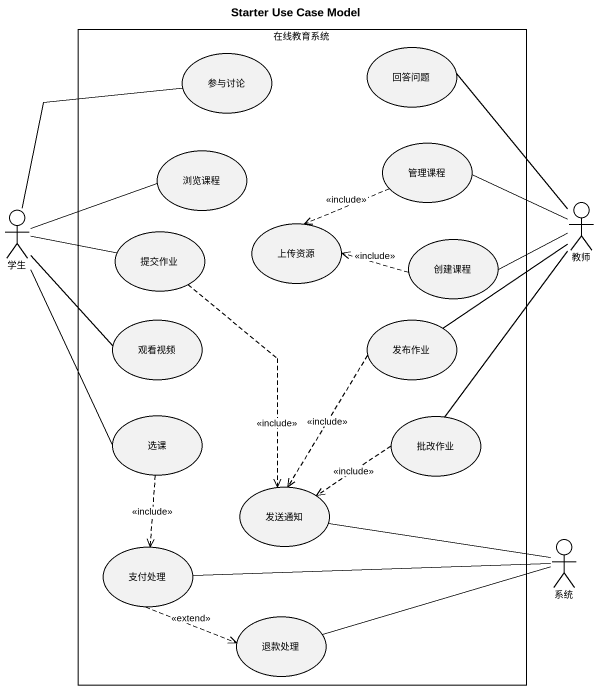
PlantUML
@startuml
title Starter Use Case Model
rectangle 在线教育系统 {
  usecase 参与讨论
  usecase 回答问题
  usecase 浏览课程
  usecase 管理课程
  usecase 提交作业
  usecase 上传资源
  usecase 创建课程
  usecase 观看视频
  usecase 发布作业
  usecase 选课
  usecase 批改作业
  usecase 发送通知
  usecase 支付处理
  usecase 退款处理
}
actor 学生
actor 教师
actor 系统
管理课程 ..> 上传资源 : <<include>>
学生 -up- 参与讨论
学生 -right- 浏览课程
学生 -right- 提交作业
学生 -- 观看视频
学生 -- 选课
教师 -up- 回答问题
教师 -left- 管理课程
教师 -left- 创建课程
教师 -- 发布作业
教师 -- 批改作业
提交作业 ..> 发送通知 : <<include>>
创建课程 .left.> 上传资源 : <<include>>
发布作业 ..> 发送通知 : <<include>>
选课 ..> 支付处理 : <<include>>
批改作业 .left.> 发送通知 : <<include>>
支付处理 .right.> 退款处理 : <<extend>>
系统 -left- 发送通知
系统 -left- 支付处理
系统 -left- 退款处理
@enduml
